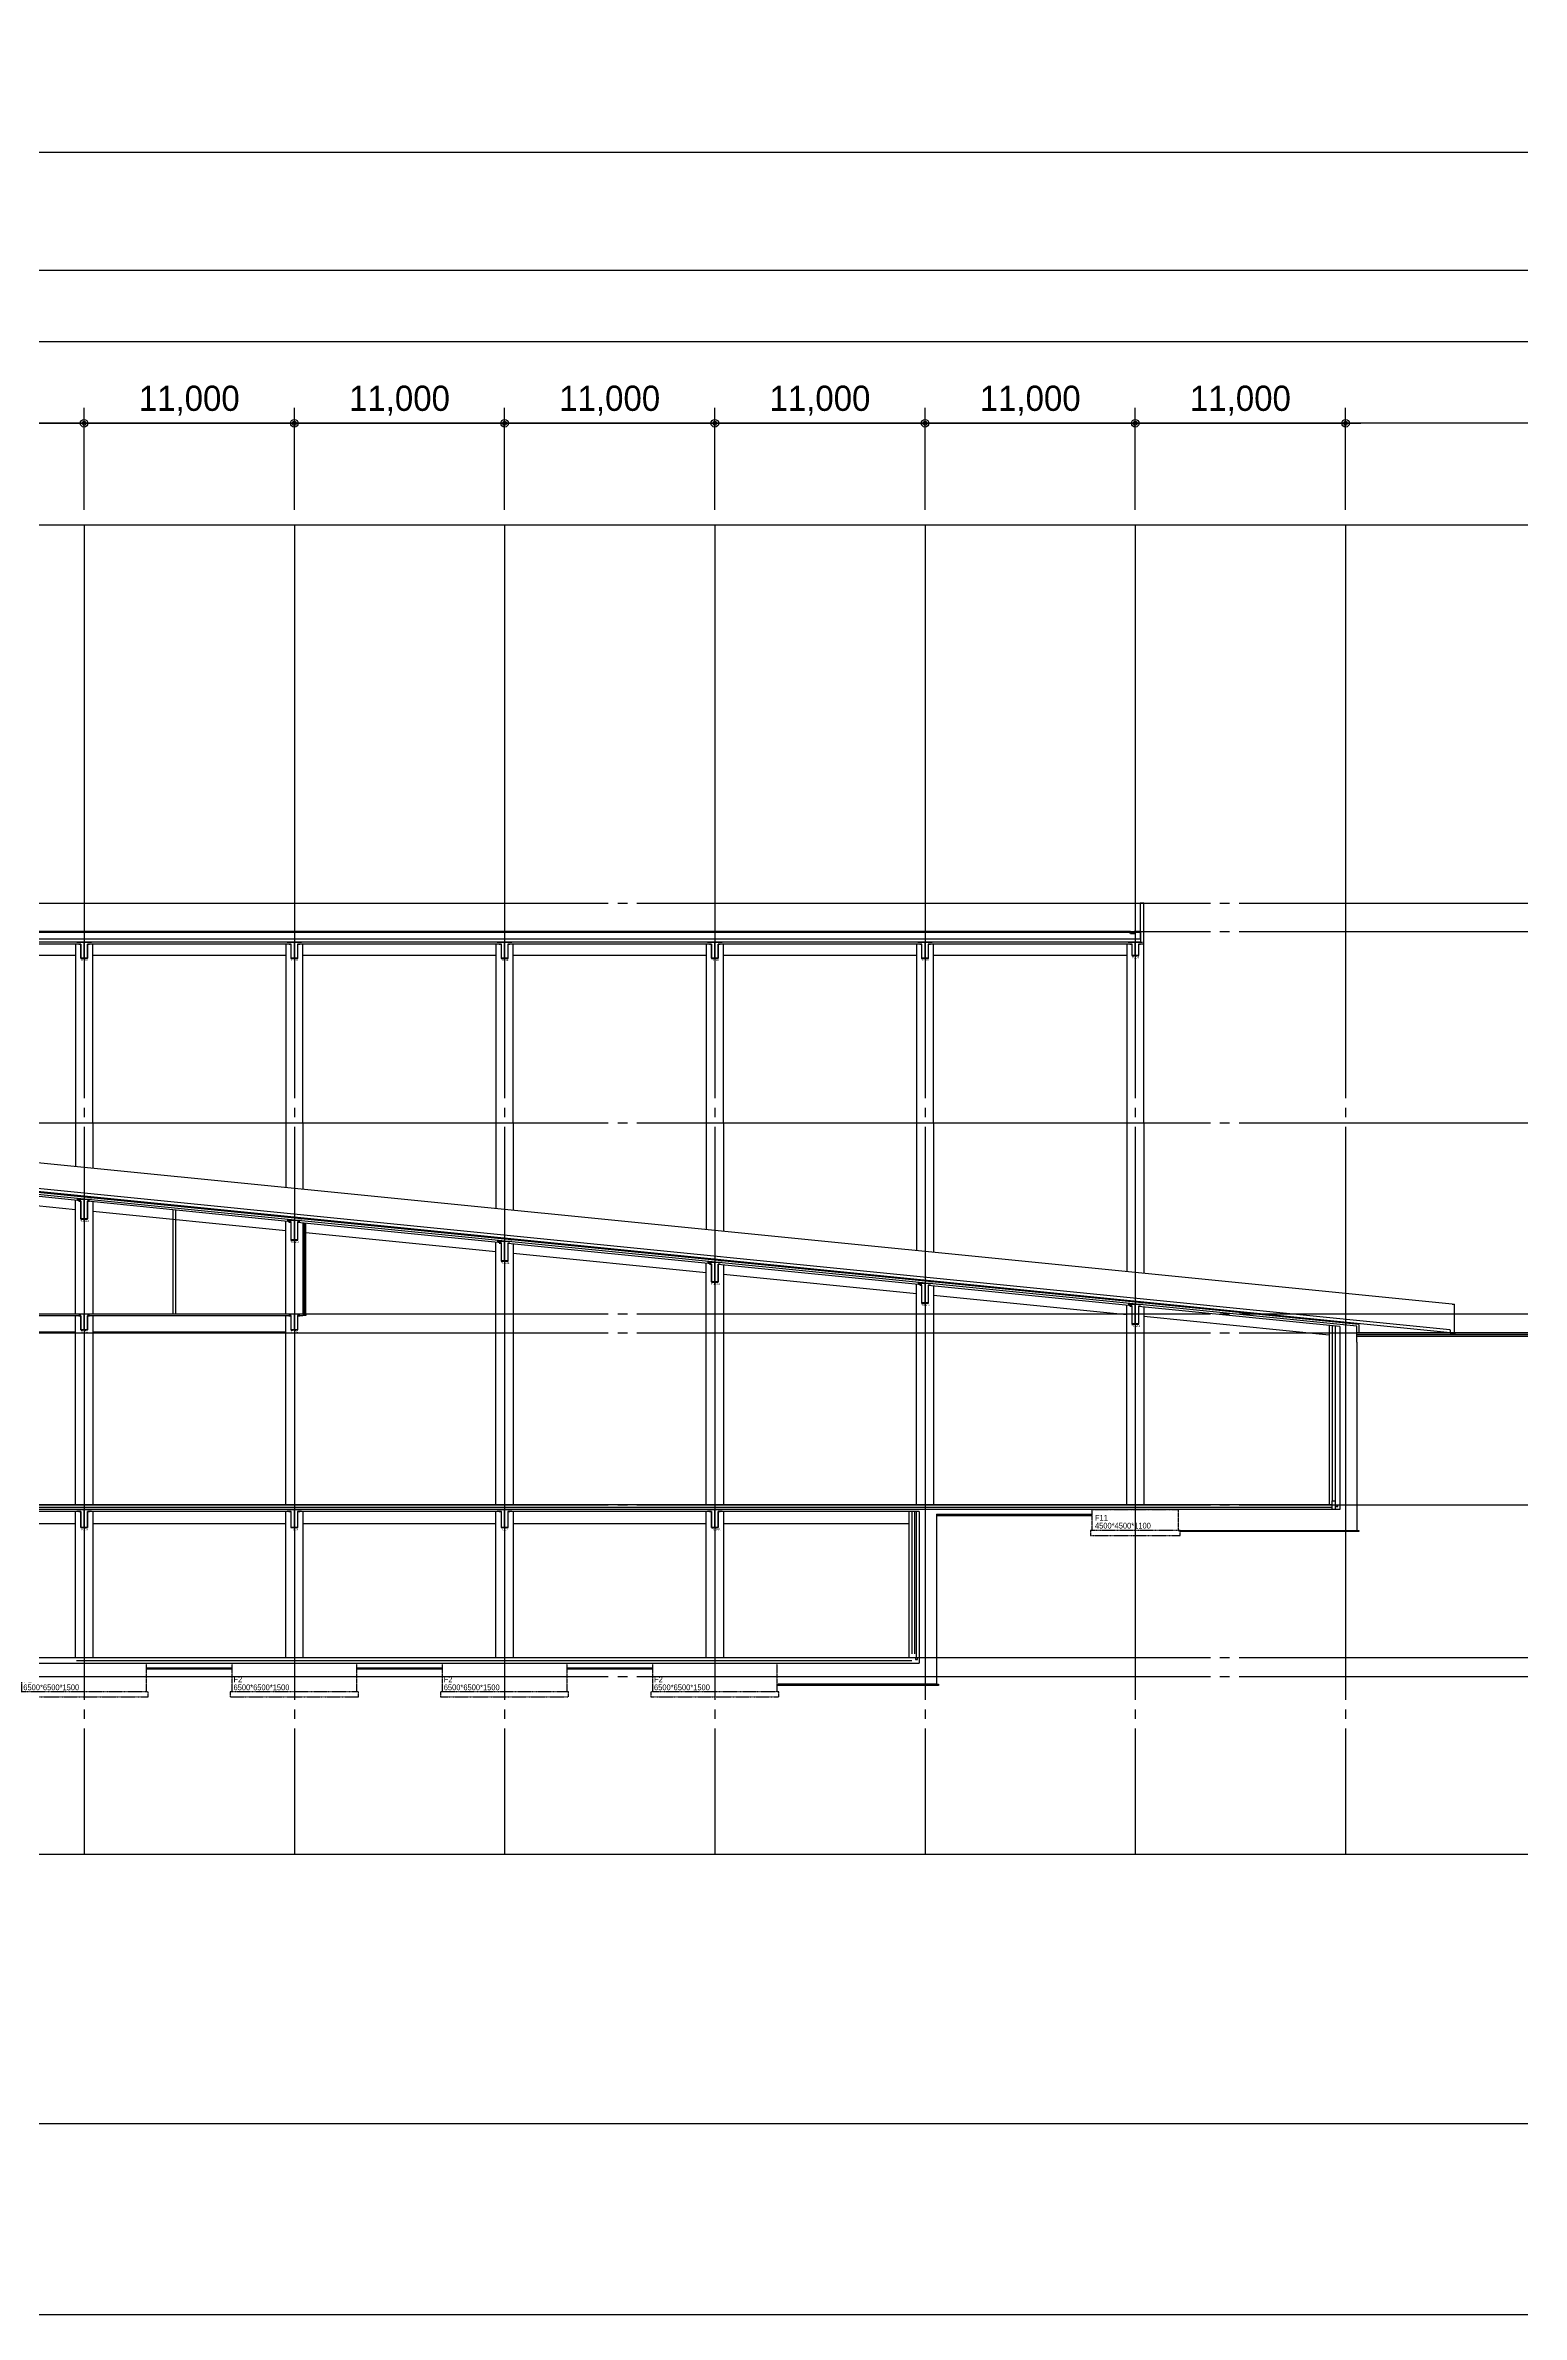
# Model space of a CAD drawing. Extents: x 152195838 to 323921156, y 365159662 to 730681027.
# Drawn here: x 161648482 to 161725719, y 365159662 to 365278462 of the extents above; entities that cross this region are included whole.
import ezdxf
from ezdxf.enums import TextEntityAlignment as Align
from ezdxf.xclip import XClip

# ---------------------------------------------------------------- set-up
doc = ezdxf.new("R2010")
doc.units = 0
doc.header["$MEASUREMENT"] = 0
doc.header["$XCLIPFRAME"] = 0
for name, pattern in [('CEN', [63, 60, -1, 1, -1]), ('H4', [4, 2, -2]), ('HIDDENX2', [0.75, 0.5, -0.25])]:
    doc.linetypes.add(name, pattern=pattern)
doc.layers.get('0').update_dxf_attribs({"linetype": 'CONTINUOUS'})
doc.layers.get('Defpoints').update_dxf_attribs({"linetype": 'CONTINUOUS'})
for name, color, linetype in [('4', 4, 'CONTINUOUS'), ('4A.TEC CEN', 1, 'CEN'), ('4A.TEC LAND', 53, 'CONTINUOUS'), ('4A.TEC 단열재', 252, 'CONTINUOUS'), ('4A.TEC 마감선 1', 6, 'CONTINUOUS'), ('4A.TEC 벽체 1', 2, 'CONTINUOUS'), ('4A.TEC 벽체 2', 3, 'CONTINUOUS'), ('4A.TEC 벽체 3', 4, 'CONTINUOUS'), ('6A', 6, 'H4'), ('ELE', 4, 'CONTINUOUS'), ('FIN', 6, 'CONTINUOUS'), ('k-BESTO', 4, 'CONTINUOUS'), ('STL', 3, 'CONTINUOUS'), ('text', 3, 'CONTINUOUS'), ('㈜SE&C 기둥', 2, 'CONTINUOUS'), ('㈜SE&C 벽체 1', 2, 'CONTINUOUS'), ('㈜SE&C 벽체 4', 7, 'CONTINUOUS')]:
    doc.layers.add(name, color=color, linetype=linetype)
doc.layers.add('DEFPOINT', color=135, linetype='CONTINUOUS', plot=False)
doc.styles.add('돋움', font='')
doc.styles.get('돋움').set_extended_font_data('돋움')
doc.dimstyles.new('DIM_600(외부치수)', dxfattribs={"dimscale": 400, "dimtxt": 3.3, "dimasz": 1, "dimexe": 2, "dimexo": 2, "dimgap": 1, "dimtad": 1, "dimdec": 0, "dimdsep": 46, "dimlunit": 6, "dimtxsty": '돋움', "dimblk1": 'DIMDOT', "dimblk2": 'DIMDOT', "dimsah": 1, "dimcen": 2.5, "dimdle": 1.5, "dimclrd": 8, "dimclre": 8, "dimclrt": 3, "dimadec": 0, "dimazin": 0, "dimtfac": 1, "dimtdec": 0, "dimtix": 1, "dimtmove": 2, "dimatfit": 3, "dimldrblk": 'DIMDOT', "dimfxl": 1, "dimtvp": 1, "dimtolj": 1, "dimtzin": 0, "dimarcsym": 0})

# ---------------------------------------------------------------- blocks, each defined once
blk = doc.blocks.new('zw$44AB')
at = {"layer": 'DEFPOINT'}
for points in [[(194981, 0), (0, 0), (0, -66825), (194981, -66825)], [(11458, -66825), (194981, -66825), (194981, -4637), (11458, -4637)], [(14258, -66825), (194981, -66825), (194981, -7437), (14258, -7437)], [(17458, -66825), (194981, -66825), (194981, -10637), (17458, -10637)], [(21458, -66825), (194981, -66825), (194981, -14637), (21458, -14637)]]:
    blk.add_lwpolyline(points, close=True, dxfattribs=at)
blk = doc.blocks.new('A$Cc40f49f7')
at = {"layer": 'Defpoints'}
for p, q in [((0, 1175), (760, 1175)), ((380, 225), (380, 1175))]:
    blk.add_line(p, q, dxfattribs=at)
at = {"layer": 'k-BESTO'}
for p, q in [((100, 1075), (100, 1065)), ((210, 1075), (100, 1075)), ((100, 1075), (100, 1075)), ((100, 1065), (200, 1065)), ((200, 1065), (200, 225)), ((200, 225), (560, 225)), ((210, 235), (210, 1075)), ((550, 235), (210, 235)), ((660, 1075), (550, 1075)), ((550, 1075), (550, 235)), ((560, 225), (560, 1065)), ((560, 1065), (660, 1065)), ((660, 1065), (660, 1075))]:
    blk.add_line(p, q, dxfattribs=at)
at = {"layer": 'DEFPOINT', "linetype": 'ByBlock', "style": '돋움'}
blk.add_text('TUG4', height=100, dxfattribs=at).set_placement((215, 124), align=Align.MIDDLE_LEFT)
blk = doc.blocks.new('zw$4995')
at = {"layer": 'Defpoints'}
for p, q in [((0, 1094), (760, 1094)), ((380, 144), (380, 1094))]:
    blk.add_line(p, q, dxfattribs=at)
at = {"layer": 'k-BESTO'}
for p, q in [((100, 994), (100, 984)), ((210, 994), (100, 994)), ((100, 994), (100, 994)), ((100, 984), (200, 984)), ((200, 984), (200, 144)), ((200, 144), (560, 144)), ((210, 154), (210, 994)), ((550, 154), (210, 154)), ((660, 994), (550, 994)), ((550, 994), (550, 154)), ((560, 144), (560, 984)), ((560, 984), (660, 984)), ((660, 984), (660, 994))]:
    blk.add_line(p, q, dxfattribs=at)
at = {"layer": 'DEFPOINT', "linetype": 'ByBlock', "style": '돋움'}
blk.add_text('TUG4A', height=100, dxfattribs=at).set_placement((206, 53), align=Align.MIDDLE_LEFT)
blk = doc.blocks.new('zw$280B')
at = {"layer": '4A.TEC 단열재'}
blk.add_line((111800, 7850, -1667), (250, 7850, -1667), dxfattribs=at)
at = {"layer": '4A.TEC 마감선 1'}
blk.add_line((111800, 8000, -1667), (250, 8000, -1667), dxfattribs=at)
at = {"layer": '4A.TEC 마감선 1', "elevation": -1667, "flags": 128}
blk.add_lwpolyline([(89650, 7650), (89650, 0)], dxfattribs=at)
at = {"layer": '4A.TEC 벽체 1', "elevation": -1667}
blk.add_lwpolyline([(90200, 7650), (90200, -300)], dxfattribs=at)
at = {"layer": '4A.TEC 벽체 2', "elevation": -1667, "flags": 128}
for points in [[(89800, 7650), (89800, 200)], [(89950, 7650), (89950, 200)]]:
    blk.add_lwpolyline(points, dxfattribs=at)
at = {"layer": '㈜SE&C 기둥', "color": 8, "ltscale": 0.5, "elevation": -1667}
for points in [[(46050, 0), (46050, 7650)], [(46950, 7650), (46950, 0)], [(57050, 0), (57050, 7650)], [(57950, 7650), (57950, 0)], [(68050, 0), (68050, 7650)], [(68950, 7650), (68950, 0)], [(79050, 0), (79050, 7650)], [(79950, 7650), (79950, 0)], [(90050, 0), (90050, 7650)]]:
    blk.add_lwpolyline(points, dxfattribs=at)
at = {"layer": '㈜SE&C 벽체 1'}
for p, q in [((112200, 7750, -1667), (50, 7750, -1667)), ((46330, 7650, -1667), (35670, 7650, -1667)), ((57330, 7650, -1667), (46670, 7650, -1667)), ((68330, 7650, -1667), (57670, 7650, -1667)), ((79330, 7650, -1667), (68670, 7650, -1667)), ((90200, 7650, -1667), (79670, 7650, -1667))]:
    blk.add_line(p, q, dxfattribs=at)
at = {"layer": '㈜SE&C 벽체 4'}
for p, q in [((46050, 7000, -1667), (35950, 7000, -1667)), ((57050, 7000, -1667), (46950, 7000, -1667)), ((68050, 7000, -1667), (57950, 7000, -1667)), ((79050, 7000, -1667), (68950, 7000, -1667)), ((89650, 7000, -1667), (79950, 7000, -1667))]:
    blk.add_line(p, q, dxfattribs=at)
at = {"layer": 'ELE'}
for name, p in [('A$Cc40f49f7', (46120, 6575, -1667)), ('A$Cc40f49f7', (57120, 6575, -1667)), ('A$Cc40f49f7', (68120, 6575, -1667)), ('zw$4995', (79120, 6656, -1667))]:
    blk.add_blockref(name, p, dxfattribs=at)
blk = doc.blocks.new('DIMDOT')
at = {"color": 0}
blk.add_line((-2, 0), (2, 0), dxfattribs=at)
for radius in [0.5, 0.25]:
    blk.add_circle((0, 0), radius, dxfattribs=at)
blk = doc.blocks.new('*D173')
at = {"layer": 'DEFPOINT', "color": 8, "lineweight": -2}
for p, q in [((161639507, 365254146), (161639507, 365259479)), ((161650507, 365254146), (161650507, 365259479)), ((161639907, 365258679), (161650107, 365258679))]:
    blk.add_line(p, q, dxfattribs=at)
at = {"layer": 'Defpoints', "color": 0}
for p in [(161650507, 365258679), (161639507, 365253346), (161650507, 365253346)]:
    blk.add_point(p, dxfattribs=at)
at = {"layer": 'DEFPOINT', "color": 8, "lineweight": -2, "xscale": 400, "yscale": 400, "zscale": 400, "rotation": 180}
blk.add_blockref('DIMDOT', (161639507, 365258679), dxfattribs=at)
at = {"layer": 'DEFPOINT', "color": 8, "lineweight": -2, "xscale": 400, "yscale": 400, "zscale": 400}
blk.add_blockref('DIMDOT', (161650507, 365258679), dxfattribs=at)
at = {"layer": 'DEFPOINT', "color": 3, "insert": (161645007, 365259865), "char_height": 1320, "attachment_point": 5, "style": '돋움'}
blk.add_mtext('\\A1;11,000', dxfattribs=at)
blk = doc.blocks.new('*D174')
at = {"layer": 'DEFPOINT', "color": 8, "lineweight": -2}
for p, q in [((161650507, 365254146), (161650507, 365259479)), ((161661507, 365254146), (161661507, 365259479)), ((161650907, 365258679), (161661107, 365258679))]:
    blk.add_line(p, q, dxfattribs=at)
at = {"layer": 'Defpoints', "color": 0}
for p in [(161661507, 365258679), (161650507, 365253346), (161661507, 365253346)]:
    blk.add_point(p, dxfattribs=at)
at = {"layer": 'DEFPOINT', "color": 8, "lineweight": -2, "xscale": 400, "yscale": 400, "zscale": 400, "rotation": 180}
blk.add_blockref('DIMDOT', (161650507, 365258679), dxfattribs=at)
at = {"layer": 'DEFPOINT', "color": 8, "lineweight": -2, "xscale": 400, "yscale": 400, "zscale": 400}
blk.add_blockref('DIMDOT', (161661507, 365258679), dxfattribs=at)
at = {"layer": 'DEFPOINT', "color": 3, "insert": (161656007, 365259865), "char_height": 1320, "attachment_point": 5, "style": '돋움'}
blk.add_mtext('\\A1;11,000', dxfattribs=at)
blk = doc.blocks.new('*D175')
at = {"layer": 'DEFPOINT', "color": 8, "lineweight": -2}
for p, q in [((161661507, 365254146), (161661507, 365259479)), ((161672507, 365254146), (161672507, 365259479)), ((161661907, 365258679), (161672107, 365258679))]:
    blk.add_line(p, q, dxfattribs=at)
at = {"layer": 'Defpoints', "color": 0}
for p in [(161672507, 365258679), (161661507, 365253346), (161672507, 365253346)]:
    blk.add_point(p, dxfattribs=at)
at = {"layer": 'DEFPOINT', "color": 8, "lineweight": -2, "xscale": 400, "yscale": 400, "zscale": 400, "rotation": 180}
blk.add_blockref('DIMDOT', (161661507, 365258679), dxfattribs=at)
at = {"layer": 'DEFPOINT', "color": 8, "lineweight": -2, "xscale": 400, "yscale": 400, "zscale": 400}
blk.add_blockref('DIMDOT', (161672507, 365258679), dxfattribs=at)
at = {"layer": 'DEFPOINT', "color": 3, "insert": (161667007, 365259865), "char_height": 1320, "attachment_point": 5, "style": '돋움'}
blk.add_mtext('\\A1;11,000', dxfattribs=at)
blk = doc.blocks.new('*D176')
at = {"layer": 'DEFPOINT', "color": 8, "lineweight": -2}
for p, q in [((161672507, 365254146), (161672507, 365259479)), ((161683507, 365254146), (161683507, 365259479)), ((161672907, 365258679), (161683107, 365258679))]:
    blk.add_line(p, q, dxfattribs=at)
at = {"layer": 'Defpoints', "color": 0}
for p in [(161683507, 365258679), (161672507, 365253346), (161683507, 365253346)]:
    blk.add_point(p, dxfattribs=at)
at = {"layer": 'DEFPOINT', "color": 8, "lineweight": -2, "xscale": 400, "yscale": 400, "zscale": 400, "rotation": 180}
blk.add_blockref('DIMDOT', (161672507, 365258679), dxfattribs=at)
at = {"layer": 'DEFPOINT', "color": 8, "lineweight": -2, "xscale": 400, "yscale": 400, "zscale": 400}
blk.add_blockref('DIMDOT', (161683507, 365258679), dxfattribs=at)
at = {"layer": 'DEFPOINT', "color": 3, "insert": (161678007, 365259865), "char_height": 1320, "attachment_point": 5, "style": '돋움'}
blk.add_mtext('\\A1;11,000', dxfattribs=at)
blk = doc.blocks.new('*D177')
at = {"layer": 'DEFPOINT', "color": 8, "lineweight": -2}
for p, q in [((161683507, 365254146), (161683507, 365259479)), ((161694507, 365254146), (161694507, 365259479)), ((161683907, 365258679), (161694107, 365258679))]:
    blk.add_line(p, q, dxfattribs=at)
at = {"layer": 'Defpoints', "color": 0}
for p in [(161694507, 365258679), (161683507, 365253346), (161694507, 365253346)]:
    blk.add_point(p, dxfattribs=at)
at = {"layer": 'DEFPOINT', "color": 8, "lineweight": -2, "xscale": 400, "yscale": 400, "zscale": 400, "rotation": 180}
blk.add_blockref('DIMDOT', (161683507, 365258679), dxfattribs=at)
at = {"layer": 'DEFPOINT', "color": 8, "lineweight": -2, "xscale": 400, "yscale": 400, "zscale": 400}
blk.add_blockref('DIMDOT', (161694507, 365258679), dxfattribs=at)
at = {"layer": 'DEFPOINT', "color": 3, "insert": (161689007, 365259865), "char_height": 1320, "attachment_point": 5, "style": '돋움'}
blk.add_mtext('\\A1;11,000', dxfattribs=at)
blk = doc.blocks.new('*D168')
at = {"layer": 'DEFPOINT', "color": 8, "lineweight": -2}
for p, q in [((161705507, 365254146), (161705507, 365259479)), ((161716507, 365254146), (161716507, 365259479)), ((161705907, 365258679), (161716107, 365258679))]:
    blk.add_line(p, q, dxfattribs=at)
at = {"layer": 'Defpoints', "color": 0}
for p in [(161716507, 365258679), (161705507, 365253346), (161716507, 365253346)]:
    blk.add_point(p, dxfattribs=at)
at = {"layer": 'DEFPOINT', "color": 8, "lineweight": -2, "xscale": 400, "yscale": 400, "zscale": 400, "rotation": 180}
blk.add_blockref('DIMDOT', (161705507, 365258679), dxfattribs=at)
at = {"layer": 'DEFPOINT', "color": 8, "lineweight": -2, "xscale": 400, "yscale": 400, "zscale": 400}
blk.add_blockref('DIMDOT', (161716507, 365258679), dxfattribs=at)
at = {"layer": 'DEFPOINT', "color": 3, "insert": (161711007, 365259865), "char_height": 1320, "attachment_point": 5, "style": '돋움'}
blk.add_mtext('\\A1;11,000', dxfattribs=at)
blk = doc.blocks.new('*D171')
at = {"layer": 'DEFPOINT', "color": 8, "lineweight": -2}
for p, q in [((161694507, 365254146), (161694507, 365259479)), ((161705507, 365254146), (161705507, 365259479)), ((161694907, 365258679), (161705107, 365258679))]:
    blk.add_line(p, q, dxfattribs=at)
at = {"layer": 'Defpoints', "color": 0}
for p in [(161705507, 365258679), (161694507, 365253346), (161705507, 365253346)]:
    blk.add_point(p, dxfattribs=at)
at = {"layer": 'DEFPOINT', "color": 8, "lineweight": -2, "xscale": 400, "yscale": 400, "zscale": 400, "rotation": 180}
blk.add_blockref('DIMDOT', (161694507, 365258679), dxfattribs=at)
at = {"layer": 'DEFPOINT', "color": 8, "lineweight": -2, "xscale": 400, "yscale": 400, "zscale": 400}
blk.add_blockref('DIMDOT', (161705507, 365258679), dxfattribs=at)
at = {"layer": 'DEFPOINT', "color": 3, "insert": (161700007, 365259865), "char_height": 1320, "attachment_point": 5, "style": '돋움'}
blk.add_mtext('\\A1;11,000', dxfattribs=at)
blk = doc.blocks.new('zw$BDE9')
at = {"layer": '4'}
for p, q in [((41, 0), (41, 71)), ((41, 0), (241, 0)), ((241, 0), (241, 71))]:
    blk.add_line(p, q, dxfattribs=at)
at = {"layer": '6A'}
for p, q in [((41, 71), (0, 10)), ((43, 66), (5, 10)), ((61, 71), (41, 71)), ((61, 66), (43, 66))]:
    blk.add_line(p, q, dxfattribs=at)
at = {"layer": 'FIN'}
for p, q in [((61, 34), (61, 71)), ((76, 20), (61, 34)), ((206, 20), (76, 20)), ((221, 35), (206, 20)), ((221, 35), (221, 71))]:
    blk.add_line(p, q, dxfattribs=at)
at = {"layer": 'STL'}
for points in [[(41, 100), (42, 100, -0.4142136), (45, 97), (45, 75), (58, 75, -0.4142136), (61, 72), (61, 71), (41, 71)], [(241, 100), (239, 100, 0.4142136), (237, 97), (237, 75), (223, 75, 0.4142136), (221, 72), (221, 71), (241, 71)]]:
    blk.add_lwpolyline(points, format="xyb", close=True, dxfattribs=at)
blk = doc.blocks.new('A$C41129959')
at = {"layer": '4A.TEC 마감선 1'}
for p, q in [((20, 450), (0, 435)), ((0, 435), (0, 50))]:
    blk.add_line(p, q, dxfattribs=at)
at = {"layer": '㈜SE&C 벽체 1'}
blk.add_lwpolyline([(0, 450), (20, 450), (20, -100)], dxfattribs=at)
blk = doc.blocks.new('A$Cd58d5578')
at = {"layer": 'Defpoints'}
for p, q in [((0, 864), (760, 864)), ((380, 164), (380, 864))]:
    blk.add_line(p, q, dxfattribs=at)
at = {"layer": 'k-BESTO'}
for p, q in [((100, 764), (100, 754)), ((210, 764), (100, 764)), ((100, 764), (100, 764)), ((100, 754), (200, 754)), ((200, 754), (200, 164)), ((200, 164), (560, 164)), ((210, 174), (210, 764)), ((550, 174), (210, 174)), ((660, 764), (550, 764)), ((550, 764), (550, 174)), ((560, 164), (560, 754)), ((560, 754), (660, 754)), ((660, 754), (660, 764))]:
    blk.add_line(p, q, dxfattribs=at)
at = {"layer": 'DEFPOINT', "linetype": 'ByBlock', "style": '돋움'}
blk.add_text('TUG3', height=100, dxfattribs=at).set_placement((206, 73), align=Align.MIDDLE_LEFT)
blk = doc.blocks.new('A$C42906cf6')
at = {"layer": 'Defpoints'}
for p, q in [((0, 1014), (760, 1014)), ((380, 164), (380, 1014))]:
    blk.add_line(p, q, dxfattribs=at)
at = {"layer": 'k-BESTO'}
for p, q in [((100, 914), (100, 904)), ((210, 914), (100, 914)), ((100, 914), (100, 914)), ((100, 904), (200, 904)), ((200, 904), (200, 164)), ((200, 164), (560, 164)), ((210, 174), (210, 914)), ((550, 174), (210, 174)), ((660, 914), (550, 914)), ((550, 914), (550, 174)), ((560, 164), (560, 904)), ((560, 904), (660, 904)), ((660, 904), (660, 914))]:
    blk.add_line(p, q, dxfattribs=at)
at = {"layer": 'DEFPOINT', "linetype": 'ByBlock', "style": '돋움'}
blk.add_text('TUG4', height=100, dxfattribs=at).set_placement((206, 73), align=Align.MIDDLE_LEFT)
blk = doc.blocks.new('dwgCCD2')
at = {"layer": '4A.TEC 단열재'}
blk.add_line((77713, 9600), (213, 9600), dxfattribs=at)
at = {"layer": '4A.TEC 마감선 1', "color": 6, "ltscale": 0.5}
for p, q in [((77213, 10000), (713, 10000)), ((77213, 9950), (713, 9950)), ((77713, 10000), (77413, 10000)), ((77713, 9950), (77413, 9950))]:
    blk.add_line(p, q, dxfattribs=at)
at = {"layer": '㈜SE&C 기둥', "color": 8, "ltscale": 0.5}
for points in [[(22013, 9350), (22013, 0)], [(22913, 0), (22913, 9350)], [(33013, 9350), (33013, 0)], [(33913, 0), (33913, 9350)], [(44013, 9350), (44013, 0)], [(44913, 0), (44913, 9350)], [(55013, 9350), (55013, 0)], [(55913, 0), (55913, 9350)], [(66013, 9350), (66013, 0)], [(66913, 0), (66913, 9350)], [(77013, 9350), (77013, 0)], [(77913, 0), (77913, 9350)]]:
    blk.add_lwpolyline(points, dxfattribs=at)
at = {"layer": '㈜SE&C 벽체 1'}
for p, q in [((77733, 9450), (193, 9450)), ((22293, 9350), (11633, 9350)), ((33293, 9350), (22633, 9350)), ((44293, 9350), (33633, 9350)), ((55293, 9350), (44633, 9350)), ((66293, 9350), (55633, 9350)), ((77293, 9350), (66633, 9350)), ((77913, 9350), (77633, 9350))]:
    blk.add_line(p, q, dxfattribs=at)
blk.add_lwpolyline([(77913, 9350), (77913, 11500), (77713, 11500), (77713, 10000)], dxfattribs=at)
at = {"layer": '㈜SE&C 벽체 4'}
for p, q in [((22013, 8750), (11913, 8750)), ((33013, 8750), (22913, 8750)), ((44013, 8750), (33913, 8750)), ((55013, 8750), (44913, 8750)), ((66013, 8750), (55913, 8750)), ((77013, 8750), (66913, 8750))]:
    blk.add_line(p, q, dxfattribs=at)
at = {"layer": '4A.TEC 마감선 1'}
blk.add_blockref('zw$BDE9', (77172, 9900), dxfattribs=at)
at = {"layer": '4A.TEC 벽체 3', "linetype": 'Continuous'}
blk.add_blockref('A$C41129959', (77713, 9550), dxfattribs=at)
at = {"layer": 'ELE'}
for name, p in [('A$C42906cf6', (22083, 8436)), ('A$C42906cf6', (33083, 8436)), ('A$C42906cf6', (44083, 8436)), ('A$C42906cf6', (55083, 8436)), ('A$C42906cf6', (66083, 8436)), ('A$Cd58d5578', (77083, 8586))]:
    blk.add_blockref(name, p, dxfattribs=at)
blk = doc.blocks.new('A$C9989e60b')
at = {"layer": 'Defpoints'}
for p, q in [((0, 1014), (760, 1014)), ((380, 164), (380, 1014))]:
    blk.add_line(p, q, dxfattribs=at)
at = {"layer": 'k-BESTO'}
for p, q in [((100, 914), (100, 904)), ((210, 914), (100, 914)), ((100, 914), (100, 914)), ((100, 904), (200, 904)), ((200, 904), (200, 164)), ((200, 164), (560, 164)), ((210, 174), (210, 914)), ((550, 174), (210, 174)), ((660, 914), (550, 914)), ((550, 914), (550, 174)), ((560, 164), (560, 904)), ((560, 904), (660, 904)), ((660, 904), (660, 914))]:
    blk.add_line(p, q, dxfattribs=at)
at = {"layer": 'DEFPOINT', "linetype": 'ByBlock', "style": '돋움'}
blk.add_text('TUG4', height=100, dxfattribs=at).set_placement((206, 73), align=Align.MIDDLE_LEFT)
blk = doc.blocks.new('A$Cf6bfedad')
at = {"layer": 'Defpoints'}
for p, q in [((0, 765), (760, 765)), ((380, 165), (380, 765))]:
    blk.add_line(p, q, dxfattribs=at)
at = {"layer": 'k-BESTO'}
for p, q in [((100, 665), (100, 655)), ((210, 665), (100, 665)), ((100, 665), (100, 665)), ((100, 655), (200, 655)), ((200, 655), (200, 165)), ((200, 165), (560, 165)), ((210, 175), (210, 665)), ((550, 175), (210, 175)), ((660, 665), (550, 665)), ((550, 665), (550, 175)), ((560, 165), (560, 655)), ((560, 655), (660, 655)), ((660, 655), (660, 665))]:
    blk.add_line(p, q, dxfattribs=at)
at = {"layer": 'DEFPOINT', "linetype": 'ByBlock', "style": '돋움'}
blk.add_text('TUG11', height=100, dxfattribs=at).set_placement((206, 74), align=Align.MIDDLE_LEFT)
blk = doc.blocks.new('A$C2695ade5')
at = {"layer": 'Defpoints'}
for p, q in [((0, 914), (760, 914)), ((380, 164), (380, 914))]:
    blk.add_line(p, q, dxfattribs=at)
at = {"layer": 'k-BESTO'}
for p, q in [((100, 814), (100, 804)), ((210, 814), (100, 814)), ((100, 814), (100, 814)), ((100, 804), (200, 804)), ((200, 804), (200, 164)), ((200, 164), (560, 164)), ((210, 174), (210, 814)), ((550, 174), (210, 174)), ((660, 814), (550, 814)), ((550, 814), (550, 174)), ((560, 164), (560, 804)), ((560, 804), (660, 804)), ((660, 804), (660, 814))]:
    blk.add_line(p, q, dxfattribs=at)
at = {"layer": 'DEFPOINT', "linetype": 'ByBlock', "style": '돋움'}
blk.add_text('TUG7', height=100, dxfattribs=at).set_placement((206, 73), align=Align.MIDDLE_LEFT)
blk = doc.blocks.new('A$C30238f66')
at = {"layer": 'Defpoints'}
for p, q in [((0, 1114), (760, 1114)), ((380, 164), (380, 1114))]:
    blk.add_line(p, q, dxfattribs=at)
at = {"layer": 'k-BESTO'}
for p, q in [((100, 1014), (100, 1004)), ((210, 1014), (100, 1014)), ((100, 1014), (100, 1014)), ((100, 1004), (200, 1004)), ((200, 1004), (200, 164)), ((200, 164), (560, 164)), ((210, 174), (210, 1014)), ((550, 174), (210, 174)), ((660, 1014), (550, 1014)), ((550, 1014), (550, 174)), ((560, 164), (560, 1004)), ((560, 1004), (660, 1004)), ((660, 1004), (660, 1014))]:
    blk.add_line(p, q, dxfattribs=at)
at = {"layer": 'DEFPOINT', "linetype": 'ByBlock', "style": '돋움'}
blk.add_text('TUG8', height=100, dxfattribs=at).set_placement((206, 73), align=Align.MIDDLE_LEFT)
blk = doc.blocks.new('A$C5a8f3921')
at = {"layer": 'Defpoints'}
for p, q in [((0, 864), (760, 864)), ((380, 114), (380, 864))]:
    blk.add_line(p, q, dxfattribs=at)
at = {"layer": 'k-BESTO'}
for p, q in [((100, 764), (100, 754)), ((210, 764), (100, 764)), ((100, 764), (100, 764)), ((100, 754), (200, 754)), ((200, 754), (200, 114)), ((200, 114), (560, 114)), ((210, 124), (210, 764)), ((550, 124), (210, 124)), ((660, 764), (550, 764)), ((550, 764), (550, 124)), ((560, 114), (560, 754)), ((560, 754), (660, 754)), ((660, 754), (660, 764))]:
    blk.add_line(p, q, dxfattribs=at)
at = {"layer": 'DEFPOINT', "linetype": 'ByBlock', "style": '돋움'}
blk.add_text('TUG3A', height=100, dxfattribs=at).set_placement((206, 23), align=Align.MIDDLE_LEFT)
blk = doc.blocks.new('zw$74A5')
at = {"layer": 'Defpoints'}
for p, q in [((0, 1094), (760, 1094)), ((380, 144), (380, 1094))]:
    blk.add_line(p, q, dxfattribs=at)
at = {"layer": 'k-BESTO'}
for p, q in [((100, 994), (100, 984)), ((210, 994), (100, 994)), ((100, 994), (100, 994)), ((100, 984), (200, 984)), ((200, 984), (200, 144)), ((200, 144), (560, 144)), ((210, 154), (210, 994)), ((550, 154), (210, 154)), ((660, 994), (550, 994)), ((550, 994), (550, 154)), ((560, 144), (560, 984)), ((560, 984), (660, 984)), ((660, 984), (660, 994))]:
    blk.add_line(p, q, dxfattribs=at)
at = {"layer": 'DEFPOINT', "linetype": 'ByBlock', "style": '돋움'}
blk.add_text('TUB13A', height=100, dxfattribs=at).set_placement((206, 53), align=Align.MIDDLE_LEFT)
blk = doc.blocks.new('zw$1B78')
at = {"layer": '4A.TEC 마감선 1', "elevation": -1667, "flags": 128}
blk.add_lwpolyline([(111650, 8400), (111650, 0)], dxfattribs=at)
at = {"layer": '4A.TEC 벽체 1', "elevation": -1667}
blk.add_lwpolyline([(112200, 8400), (112200, -250)], dxfattribs=at)
at = {"layer": '4A.TEC 벽체 2', "elevation": -1667, "flags": 128}
for points in [[(111800, 8400), (111800, 200)], [(111950, 8400), (111950, 200)]]:
    blk.add_lwpolyline(points, dxfattribs=at)
at = {"layer": '㈜SE&C 기둥', "color": 8, "ltscale": 0.5, "elevation": -1667}
for points in [[(50, 0), (50, 9900)], [(950, 9900), (950, 0)], [(13050, 0), (13050, 9900)], [(13950, 9900), (13950, 0)], [(24050, 0), (24050, 9900)], [(24950, 9900), (24950, 0)], [(35050, 0), (35050, 9900)], [(35950, 9900), (35950, 0)], [(46050, 0), (46050, 9900)], [(46950, 9900), (46950, 0)], [(57050, 0), (57050, 9900)], [(57950, 9900), (57950, 0)], [(68050, 0), (68050, 9900)], [(68950, 9900), (68950, 0)], [(79050, 0), (79050, 9900)], [(79950, 9900), (79950, 0)], [(90050, 0), (90050, 9900)], [(90950, 9900), (90950, 0)], [(101050, 0), (101050, 9900)], [(101950, 8400), (101950, 0)], [(112050, 8400), (112050, 0)]]:
    blk.add_lwpolyline(points, dxfattribs=at)
at = {"layer": '㈜SE&C 벽체 1'}
for p, q in [((0, 10000, -1667), (102100, 10000, -1667)), ((0, 10000, 102396), (0, 9900, 102396)), ((0, 9900, -1667), (330, 9900, -1667)), ((670, 9900, -1667), (13330, 9900, -1667)), ((13670, 9900, -1667), (24330, 9900, -1667)), ((24670, 9900, -1667), (35330, 9900, -1667)), ((35670, 9900, -1667), (46330, 9900, -1667)), ((46670, 9900, -1667), (57330, 9900, -1667)), ((57670, 9900, -1667), (68330, 9900, -1667)), ((68670, 9900, -1667), (79330, 9900, -1667)), ((79670, 9900, -1667), (90330, 9900, -1667)), ((90670, 9900, -1667), (101330, 9900, -1667)), ((101670, 9900, -1667), (101900, 9900, -1667)), ((101900, 8500, -1667), (101900, 9900, -1667)), ((102100, 8500, -1667), (102100, 10000, -1667)), ((101120, 8500, -1667), (101900, 8500, -1667)), ((101120, 8500, -1667), (101120, 8400, -1667)), ((101120, 8400, -1667), (112200, 8400, -1667)), ((102100, 8500, -1667), (113100, 8500, -1667))]:
    blk.add_line(p, q, dxfattribs=at)
at = {"layer": '㈜SE&C 벽체 1', "elevation": 102396}
blk.add_lwpolyline([(300, 10300), (0, 10300), (0, 10000), (300, 10000)], close=True, dxfattribs=at)
at = {"layer": '㈜SE&C 벽체 4'}
for p, q in [((950, 9050, -1667), (13050, 9050, -1667)), ((13950, 9050, -1667), (24050, 9050, -1667)), ((24950, 9050, -1667), (35050, 9050, -1667)), ((35950, 9050, -1667), (46050, 9050, -1667)), ((46950, 9050, -1667), (57050, 9050, -1667)), ((57950, 9050, -1667), (68050, 9050, -1667)), ((68950, 9050, -1667), (79050, 9050, -1667)), ((79950, 9050, -1667), (90050, 9050, -1667)), ((90950, 9050, -1667), (101050, 9050, -1667)), ((101950, 7500, -1667), (111650, 7500, -1667))]:
    blk.add_line(p, q, dxfattribs=at)
at = {"layer": 'ELE'}
for name, p in [('A$C2695ade5', (120, 9086, -1667)), ('A$C30238f66', (13120, 8886, -1667)), ('A$C9989e60b', (24120, 8986, -1667)), ('A$C9989e60b', (35120, 8986, -1667)), ('A$C9989e60b', (46120, 8986, -1667)), ('A$C9989e60b', (57120, 8986, -1667)), ('A$C9989e60b', (68120, 8986, -1667)), ('zw$4995', (79120, 8906, -1667)), ('A$C9989e60b', (90120, 8986, -1667)), ('A$C5a8f3921', (101120, 9136, -1667)), ('A$Cf6bfedad', (101120, 7735, -1667)), ('zw$74A5', (106620, 7406, -1667))]:
    blk.add_blockref(name, p, dxfattribs=at)
blk = doc.blocks.new('A$C81c9b9fe')
at = {"layer": '㈜SE&C 벽체 4', "linetype": 'HIDDENX2', "flags": 128}
for points in [[(6950, 2260), (6950, 760), (450, 760), (450, 2260), (6950, 2260)], [(450, 760), (350, 760), (350, 500), (7050, 500), (7050, 760), (6950, 760)]]:
    blk.add_lwpolyline(points, dxfattribs=at)
at = {"layer": 'DEFPOINT', "linetype": 'ByBlock', "style": '돋움'}
for s, p in [('F2', (518, 1412)), ('6500*6500*1500', (518, 998))]:
    blk.add_text(s, height=300, dxfattribs=at).set_placement(p, align=Align.MIDDLE_LEFT)
blk = doc.blocks.new('A$C96a07ca7')
at = {"layer": '㈜SE&C 벽체 4', "linetype": 'HIDDENX2', "flags": 128}
for points in [[(4950, 1660), (4950, 560), (450, 560), (450, 1660), (4950, 1660)], [(450, 560), (350, 560), (350, 300), (5050, 300), (5050, 560), (4950, 560)]]:
    blk.add_lwpolyline(points, dxfattribs=at)
at = {"layer": 'DEFPOINT', "linetype": 'ByBlock', "style": '돋움'}
for s, p in [('F11', (590, 1227)), ('4500*4500*1100', (590, 813))]:
    blk.add_text(s, height=300, dxfattribs=at).set_placement(p, align=Align.MIDDLE_LEFT)
blk = doc.blocks.new('zw$B750')
at = {"layer": '4'}
for p, q in [((56, 50), (56, 121)), ((56, 50), (228, 50)), ((228, 50), (228, 121))]:
    blk.add_line(p, q, dxfattribs=at)
at = {"layer": '6A'}
for p, q in [((41, 121), (0, 60)), ((43, 116), (5, 60)), ((76, 121), (41, 121)), ((76, 116), (43, 116))]:
    blk.add_line(p, q, dxfattribs=at)
at = {"layer": 'FIN'}
for p, q in [((241, 150), (41, 150)), ((241, 125), (41, 125)), ((76, 85), (76, 121)), ((91, 70), (76, 84)), ((193, 70), (91, 70)), ((208, 85), (193, 70)), ((208, 85), (208, 121))]:
    blk.add_line(p, q, dxfattribs=at)
at = {"layer": 'STL'}
for points in [[(41, 150), (42, 150, -0.4142136), (45, 148), (45, 125), (73, 125, -0.4142136), (76, 122), (76, 121), (41, 121)], [(241, 150), (239, 150, 0.4142136), (237, 148), (237, 125), (210, 125, 0.4142136), (208, 122), (208, 121), (241, 121)]]:
    blk.add_lwpolyline(points, format="xyb", close=True, dxfattribs=at)
blk = doc.blocks.new('A$C8ff9cedf')
at = {"layer": 'Defpoints'}
for p, q in [((0, 1225), (760, 1225)), ((380, 175), (380, 1225))]:
    blk.add_line(p, q, dxfattribs=at)
at = {"layer": 'k-BESTO'}
for p, q in [((100, 1125), (100, 1115)), ((210, 1125), (100, 1125)), ((100, 1125), (100, 1125)), ((100, 1115), (200, 1115)), ((200, 1115), (200, 175)), ((200, 175), (560, 175)), ((210, 185), (210, 1125)), ((550, 185), (210, 185)), ((660, 1125), (550, 1125)), ((550, 1125), (550, 185)), ((560, 175), (560, 1115)), ((560, 1115), (660, 1115)), ((660, 1115), (660, 1125))]:
    blk.add_line(p, q, dxfattribs=at)
at = {"layer": 'DEFPOINT', "linetype": 'ByBlock', "style": '돋움'}
blk.add_text('TUG14', height=100, dxfattribs=at).set_placement((184, 74), align=Align.MIDDLE_LEFT)
blk = doc.blocks.new('ACADLSPASDOCwqerfqrq')
at = {"layer": '4A.TEC 마감선 1'}
for p, q in [((113198, 9430, -1667), (17987, 18951, -1667)), ((118000, 9000, -1667), (18000, 19000, -1667)), ((113198, 9430, -1667), (113198, 9000, -1667))]:
    blk.add_line(p, q, dxfattribs=at)
at = {"layer": '4A.TEC 마감선 1', "elevation": -1667, "flags": 128}
blk.add_lwpolyline([(111650, 9384), (111650, 0)], dxfattribs=at)
at = {"layer": '4A.TEC 벽체 1', "elevation": -1667}
blk.add_lwpolyline([(112200, 9329), (112200, -250)], dxfattribs=at)
at = {"layer": '4A.TEC 벽체 2', "elevation": -1667, "flags": 128}
for points in [[(111800, 9369), (111800, 200)], [(111950, 9354), (111950, 200)]]:
    blk.add_lwpolyline(points, dxfattribs=at)
at = {"layer": 'ELE'}
for p, q in [((118075, 10500, -1667), (18075, 20500, -1667)), ((117955, 9155, -1667), (18055, 19145, -1667)), ((51150, 15434, -1667), (51150, 10000, -1667)), ((51275, 15421, -1667), (51275, 10000, -1667)), ((58025, 10000, -1667), (58025, 14746, -1667)), ((58100, 10000, -1667), (58100, 14739, -1667)), ((118075, 10500, -1667), (118200, 10500, -1667)), ((118200, 9000, -1667), (118200, 10500, -1667)), ((118000, 9000, -1667), (118000, 9105, -1667))]:
    blk.add_line(p, q, dxfattribs=at)
blk.add_arc((117950, 9105, -1667), 50, 0, 84.28941, dxfattribs=at)
at = {"layer": '㈜SE&C 기둥', "color": 8, "ltscale": 0.5, "elevation": -1667}
for points in [[(46050, 10000), (46050, 15944)], [(46950, 15854), (46950, 10000)], [(57050, 10000), (57050, 14844)], [(57950, 14754), (57950, 10000)], [(68050, 0), (68050, 13744)], [(68950, 13654), (68950, 0)], [(79050, 0), (79050, 12644)], [(79950, 12554), (79950, 0)], [(90050, 0), (90050, 11544)], [(90950, 11454), (90950, 0)], [(101050, 0), (101050, 10444)], [(101950, 10354), (101950, 0)]]:
    blk.add_lwpolyline(points, dxfattribs=at)
at = {"layer": '㈜SE&C 벽체 1'}
for p, q in [((113093, 9340, -1667), (20493, 18600, -1667)), ((46330, 15916, -1667), (35670, 16982, -1667)), ((57330, 14816, -1667), (46670, 15882, -1667)), ((68330, 13716, -1667), (57670, 14782, -1667)), ((79330, 12616, -1667), (68670, 13682, -1667)), ((90330, 11516, -1667), (79670, 12582, -1667)), ((101330, 10416, -1667), (90670, 11482, -1667)), ((112200, 9329, -1667), (101670, 10382, -1667)), ((113100, 8500, -1667), (113093, 9340, -1667))]:
    blk.add_line(p, q, dxfattribs=at)
at = {"layer": '㈜SE&C 벽체 4'}
for p, q in [((46050, 15441, -1667), (35950, 16451, -1667)), ((57050, 14341, -1667), (46950, 15351, -1667)), ((68050, 13241, -1667), (58100, 14236, -1667)), ((79050, 12141, -1667), (68950, 13151, -1667)), ((90050, 11041, -1667), (79950, 12051, -1667)), ((101050, 9941, -1667), (90950, 10951, -1667)), ((111650, 8881, -1667), (101950, 9851, -1667))]:
    blk.add_line(p, q, dxfattribs=at)
at = {"layer": '4A.TEC 벽체 1', "lineweight": -3, "ltscale": 15, "xscale": -1}
blk.add_blockref('zw$B750', (118241, 8850, -1667), dxfattribs=at)
at = {"layer": 'ELE'}
for p in [(46120, 14775, -1667), (57120, 13675, -1667), (68120, 12575, -1667), (79120, 11475, -1667), (90120, 10375, -1667), (101120, 9275, -1667)]:
    blk.add_blockref('A$C8ff9cedf', p, dxfattribs=at)

msp = doc.modelspace()

# ---------------------------------------------------------------- linework, layer by layer
at = {"layer": '4A.TEC CEN', "color": 8, "ltscale": 500}
for p, q in [((161553434.11, 365233563.33), (161784798.99, 365233563.33)), ((161553434.11, 365232063.33), (161784798.99, 365232063.33)), ((161553434.11, 365222063.33), (161784798.99, 365222063.33)), ((161553434.11, 365212063.33), (161784798.99, 365212063.33)), ((161553434.11, 365211063.33), (161784798.99, 365211063.33)), ((161553434.11, 365202063.33), (161784798.99, 365202063.33)), ((161553434.11, 365194063.33), (161784798.99, 365194063.33)), ((161553434.11, 365193063.33), (161784798.99, 365193063.33))]:
    msp.add_line(p, q, dxfattribs=at)
at = {"layer": '4A.TEC CEN', "color": 8, "ltscale": 500, "flags": 128}
for points in [[(161650506.94, 365253346.04), (161650506.94, 365183761.87)], [(161661506.94, 365253346.04), (161661506.94, 365183761.87)], [(161672506.94, 365253346.04), (161672506.94, 365183761.87)], [(161683506.94, 365253346.04), (161683506.94, 365183761.87)], [(161694506.94, 365253346.04), (161694506.94, 365183761.87)], [(161705506.94, 365253346.04), (161705506.94, 365183761.87)], [(161716506.94, 365253346.04), (161716506.94, 365183761.87)]]:
    msp.add_lwpolyline(points, dxfattribs=at)
at = {"layer": '4A.TEC LAND', "linetype": 'Continuous'}
for points in [[(161747938.71, 365211063.33), (161717103.07, 365211063.33)], [(161747938.71, 365210963.33), (161717103.84, 365210963.33)], [(161747938.71, 365210863.33), (161717104.62, 365210863.33)]]:
    msp.add_lwpolyline(points, dxfattribs=at)
at = {"layer": '4A.TEC 단열재'}
msp.add_lwpolyline([(161650106.94, 365193913.33), (161693806.94, 365193913.33)], dxfattribs=at)
at = {"layer": '4A.TEC 마감선 1'}
for points in [[(161715956.94, 365202063.33), (161716006.94, 365202063.33), (161716006.94, 365201963.33), (161716106.94, 365201963.33), (161716106.94, 365202063.33), (161716206.94, 365202063.33)], [(161650106.94, 365194063.33), (161693806.94, 365194063.33)], [(161693956.94, 365194063.33), (161694006.94, 365194063.33), (161694006.94, 365193963.33), (161694106.94, 365193963.33), (161694106.94, 365194063.33), (161694206.94, 365194063.33)]]:
    msp.add_lwpolyline(points, dxfattribs=at)
at = {"layer": '4A.TEC 벽체 1'}
msp.add_line((161695106.94, 365192663.33), (161686756.94, 365192663.33), dxfattribs=at)
for points in [[(161661956.94, 365212063.33), (161662106.94, 365212063.33), (161662106.94, 365211963.33), (161661956.94, 365211963.33)], [(161717106.94, 365210563.33), (161717106.94, 365200713.33)], [(161695106.94, 365201563.33), (161695106.94, 365192663.33)], [(161604106.94, 365193763.33), (161694206.94, 365193763.33)]]:
    msp.add_lwpolyline(points, dxfattribs=at)
at = {"layer": '4A.TEC 벽체 1', "flags": 128}
msp.add_lwpolyline([(161715806.94, 365201813.33), (161715806.94, 365202263.33), (161715956.94, 365202263.33), (161715956.94, 365201813.33)], dxfattribs=at)
at = {"layer": 'DEFPOINT', "color": 5}
msp.add_lwpolyline([(161513065.65, 365159661.87), (161849065.65, 365159661.87), (161849065.65, 365397261.87), (161513065.65, 365397261.87)], close=True, dxfattribs=at)
at = {"layer": 'DEFPOINT'}
msp.add_lwpolyline([(161810065.65, 365387661.87), (161520465.65, 365387661.87), (161520465.65, 365169661.87), (161810065.65, 365169661.87)], close=True, dxfattribs=at)
at = {"layer": '㈜SE&C 기둥', "color": 8, "ltscale": 0.5}
for p, q in [((161650056.94, 365222063.33), (161650056.94, 365219765.81)), ((161650956.94, 365222063.33), (161650956.94, 365219675.81)), ((161661056.94, 365222063.33), (161661056.94, 365218665.81)), ((161661956.94, 365222063.33), (161661956.94, 365218575.81)), ((161672056.94, 365222063.33), (161672056.94, 365217565.81)), ((161672956.94, 365222063.33), (161672956.94, 365217475.81)), ((161683056.94, 365222063.33), (161683056.94, 365216465.81)), ((161683956.94, 365222063.33), (161683956.94, 365216375.81)), ((161694056.94, 365222063.33), (161694056.94, 365215365.81)), ((161694956.94, 365222063.33), (161694956.94, 365215275.81)), ((161705056.94, 365222063.33), (161705056.94, 365214265.81)), ((161705956.94, 365222063.33), (161705956.94, 365214175.81))]:
    msp.add_line(p, q, dxfattribs=at)
at = {"layer": '㈜SE&C 벽체 1'}
for p, q in [((161695106.94, 365201563.33), (161703256.94, 365201563.33)), ((161695106.94, 365201563.33), (161703256.94, 365201563.33)), ((161707756.94, 365200713.33), (161717106.94, 365200713.33)), ((161658256.94, 365193513.33), (161653756.94, 365193513.33)), ((161669256.94, 365193513.33), (161664756.94, 365193513.33)), ((161680256.94, 365193513.33), (161675756.94, 365193513.33))]:
    msp.add_line(p, q, dxfattribs=at)
at = {"layer": '㈜SE&C 벽체 4'}
for p, q in [((161695106.94, 365201503.33), (161703256.94, 365201503.33)), ((161695106.94, 365201503.33), (161703256.94, 365201503.33)), ((161658256.94, 365193453.33), (161653756.94, 365193453.33)), ((161669256.94, 365193453.33), (161664756.94, 365193453.33)), ((161680256.94, 365193453.33), (161675756.94, 365193453.33)), ((161695206.94, 365192603.33), (161686756.94, 365192603.33))]:
    msp.add_line(p, q, dxfattribs=at)
at = {"layer": '㈜SE&C 벽체 4', "flags": 128}
for points in [[(161717106.94, 365200713.33), (161717206.94, 365200713.33), (161717206.94, 365200653.33), (161707856.94, 365200653.33)], [(161695106.94, 365192663.33), (161695206.94, 365192663.33), (161695206.94, 365192603.33)]]:
    msp.add_lwpolyline(points, dxfattribs=at)

# ---------------------------------------------------------------- block references
at = {"layer": 'DEFPOINT', "xscale": 1.333333333333333, "yscale": 1.333333333333333, "zscale": 1.333333333333333}
msp.add_blockref('zw$44AB', (161524824.07, 365272861.87), dxfattribs=at)
at = {"layer": 'ELE'}
for name, p in [('dwgCCD2', (161628044.2, 365222063.33)), ('A$C96a07ca7', (161702806.94, 365200153.33)), ('A$C81c9b9fe', (161646806.94, 365191503.33)), ('A$C81c9b9fe', (161657806.94, 365191503.33)), ('A$C81c9b9fe', (161668806.94, 365191503.33)), ('A$C81c9b9fe', (161679806.94, 365191503.33))]:
    msp.add_blockref(name, p, dxfattribs=at)
at = {"layer": 'text'}
for name, p in [('ACADLSPASDOCwqerfqrq', (161604006.94, 365202063.33, 1666.67)), ('zw$280B', (161604006.94, 365194063.33, 1666.67))]:
    msp.add_blockref(name, p, dxfattribs=at)
ref = msp.add_blockref('zw$1B78', (161604006.94, 365202063.33, 1666.67), dxfattribs=at)
XClip(ref).set_block_clipping_path([(-50572.828564316, -0.000000596), (57949.999999702, 10049.999999404)])

# ---------------------------------------------------------------- dimensions: what is measured, and where the dimension line sits
at = {"layer": 'DEFPOINT'}
for base, p1, p2, picture, middle in [((161650506.94, 365258679.37, -46250), (161639506.94, 365253346.04, -46250), (161650506.94, 365253346.04, -46250), '*D173', (161645006.94, 365259865.04, -46250)), ((161661506.94, 365258679.37, -46250), (161650506.94, 365253346.04, -46250), (161661506.94, 365253346.04, 161875), '*D174', (161656006.94, 365259865.04, -46250)), ((161672506.94, 365258679.37, 161875), (161661506.94, 365253346.04, 161875), (161672506.94, 365253346.04, 161875), '*D175', (161667006.94, 365259865.04, 161875)), ((161683506.94, 365258679.37, 161875), (161672506.94, 365253346.04, 161875), (161683506.94, 365253346.04, 161875), '*D176', (161678006.94, 365259865.04, 161875)), ((161694506.94, 365258679.37, 161875), (161683506.94, 365253346.04, 161875), (161694506.94, 365253346.04, 161875), '*D177', (161689006.94, 365259865.04, 161875)), ((161705506.94, 365258679.37, 161875), (161694506.94, 365253346.04, 161875), (161705506.94, 365253346.04, 161875), '*D171', (161700006.94, 365259865.04, 161875)), ((161716506.94, 365258679.37, 161875), (161705506.94, 365253346.04, 161875), (161716506.94, 365253346.04, 161875), '*D168', (161711006.94, 365259865.04, 161875))]:
    dim = msp.add_linear_dim(base=base, p1=p1, p2=p2, angle=180, dimstyle='DIM_600(외부치수)', override={"dimdec": 1, "dimtxsty": '돋움'}, dxfattribs=at)
    dim.commit()
    dim.dimension.update_dxf_attribs({"geometry": picture, "text_midpoint": middle})

doc.saveas('drawing.dxf')
